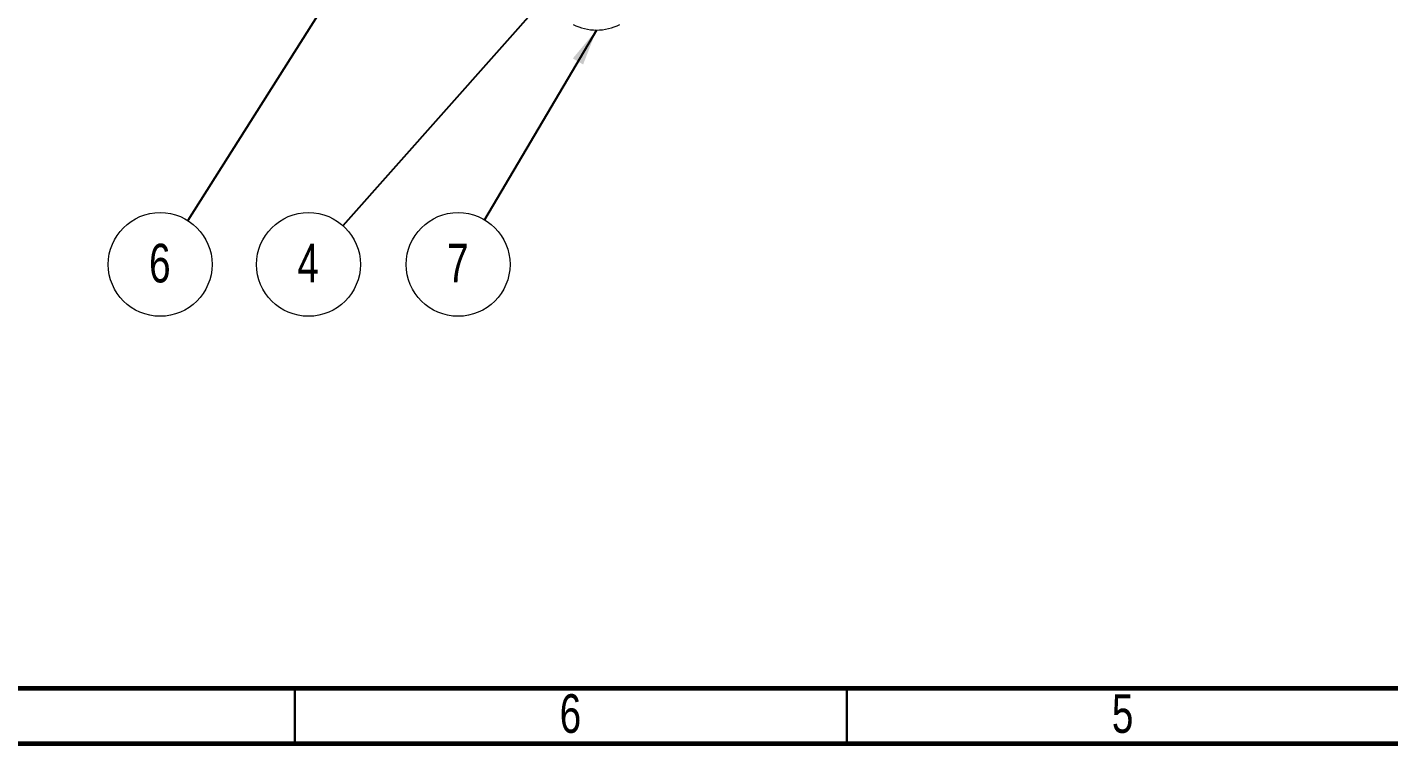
# Model space of a CAD drawing. Header units: millimetres. Extents: x 15 to 415, y 5 to 292.
# Drawn here: x 90.8 to 214.1, y 5 to 69.9 of the extents above; entities that cross this region are included whole.
import ezdxf

# ---------------------------------------------------------------- set-up
doc = ezdxf.new("R2010")
doc.units = ezdxf.units.MM
doc.styles.add('SLDTEXTSTYLE0', font='TXT', dxfattribs={"width": 0.75})
doc.dimstyles.new('SLDDIMSTYLE0', dxfattribs={"dimtxt": 0.18, "dimasz": 3.302, "dimexe": 0, "dimexo": 0.0625, "dimgap": 0, "dimtad": 0, "dimtih": 1, "dimtoh": 1, "dimdec": 0, "dimrnd": 1e-09, "dimzin": 0, "dimdsep": 46, "dimtxsty": 'Standard', "dimsah": 1, "dimcen": 0.09, "dimadec": 0, "dimazin": 0, "dimtfac": 3.302, "dimtdec": 0, "dimtofl": 0, "dimtmove": 0, "dimatfit": 3, "dimfxl": 1, "dimfrac": 2, "dimtolj": 1, "dimtzin": 0, "dimarcsym": 0})

# ---------------------------------------------------------------- blocks, each defined once
blk = doc.blocks.new('SW_NOTE_7')
at = {"color": 0, "linetype": 'Continuous', "lineweight": 0}
blk.add_circle((-2.39, -4.05), 4.7, dxfattribs=at)
at = {"color": 0, "linetype": 'Continuous', "lineweight": 0, "insert": (-2.42, -2.18), "char_height": 3.5, "attachment_point": 2, "style": 'SLDTEXTSTYLE0'}
blk.add_mtext('7', dxfattribs=at)
blk = doc.blocks.new('SW_NOTE_8')
at = {"color": 0, "linetype": 'Continuous', "lineweight": 0}
blk.add_circle((-3.12, -3.51), 4.7, dxfattribs=at)
at = {"color": 0, "linetype": 'Continuous', "lineweight": 0, "insert": (-3.15, -1.64), "char_height": 3.5, "attachment_point": 2, "style": 'SLDTEXTSTYLE0'}
blk.add_mtext('4', dxfattribs=at)
blk = doc.blocks.new('SW_NOTE_9')
at = {"color": 0, "linetype": 'Continuous', "lineweight": 0}
blk.add_circle((-2.51, -3.97), 4.7, dxfattribs=at)
at = {"color": 0, "linetype": 'Continuous', "lineweight": 0, "insert": (-2.54, -2.1), "char_height": 3.5, "attachment_point": 2, "style": 'SLDTEXTSTYLE0'}
blk.add_mtext('6', dxfattribs=at)

msp = doc.modelspace()

# ---------------------------------------------------------------- linework, layer by layer
at = {"color": 7, "linetype": 'Continuous', "lineweight": 60}
for p, q in [((410, 10), (20, 10)), ((415, 5), (15, 5))]:
    msp.add_line(p, q, dxfattribs=at)
at = {"color": 7, "linetype": 'Continuous', "lineweight": 30}
for p, q in [((115, 5), (115, 10)), ((165, 5), (165, 10))]:
    msp.add_line(p, q, dxfattribs=at)
at = {"color": 7, "linetype": 'Continuous', "lineweight": 15}
msp.add_arc((142.32, 74.26), 4.61, 242.6097, 297.3903, dxfattribs=at)

# ---------------------------------------------------------------- block references
at = {"color": 7, "linetype": 'Continuous', "lineweight": 0}
for name, p in [('SW_NOTE_9', (105.32, 52.39)), ('SW_NOTE_8', (119.36, 51.93)), ('SW_NOTE_7', (132.18, 52.47))]:
    msp.add_blockref(name, p, dxfattribs=at)

# ---------------------------------------------------------------- texts
at = {"color": 7, "linetype": 'Continuous', "lineweight": 0, "char_height": 3.5, "attachment_point": 2, "style": 'SLDTEXTSTYLE0'}
for s, insert in [('6', (139.96, 9.49)), ('5', (189.96, 9.49))]:
    msp.add_mtext(s, dxfattribs=dict(at, insert=insert))

# ---------------------------------------------------------------- leaders
at = {"color": 7, "linetype": 'Continuous', "lineweight": 0}
for points in [[(135.33, 99.91), (105.32, 52.39)], [(142.32, 77.82), (119.36, 51.93)], [(142.32, 69.65), (132.18, 52.47)]]:
    msp.add_leader(points, dimstyle='SLDDIMSTYLE0', dxfattribs=at)

doc.saveas('drawing.dxf')
